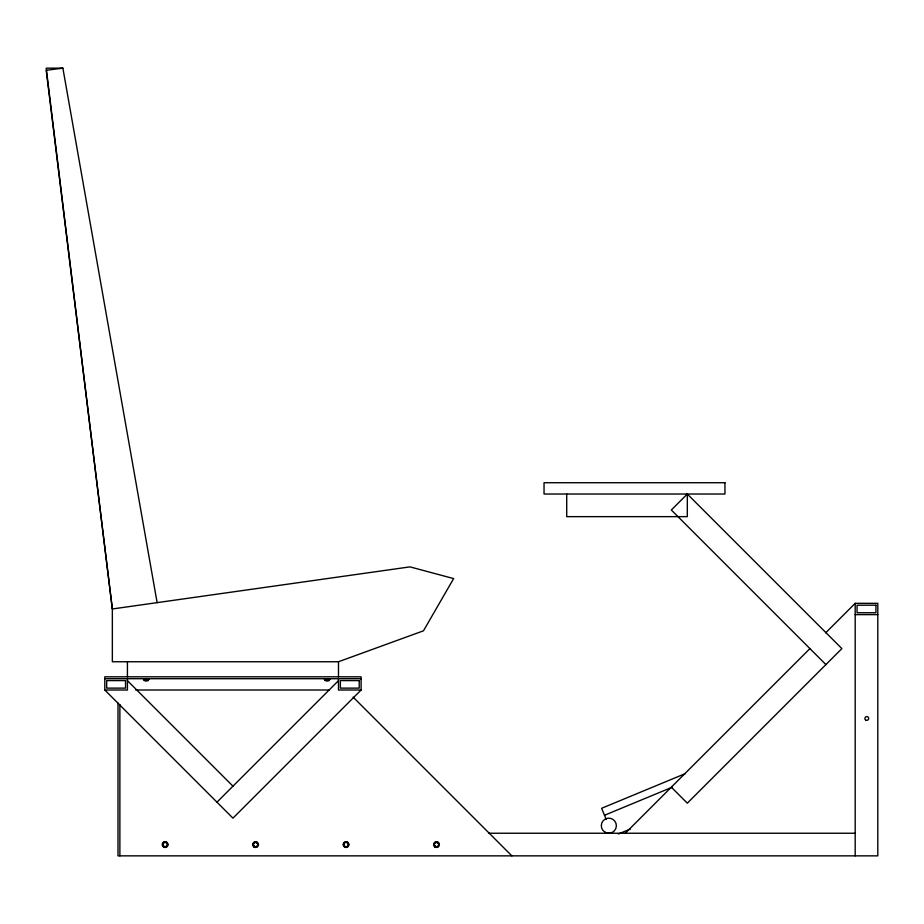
<?xml version="1.0" encoding="UTF-8"?>
<svg xmlns="http://www.w3.org/2000/svg" width="924" height="924" viewBox="0 0 924 924"><rect width="100%" height="100%" fill="white"/><g stroke="black" fill="none" stroke-linecap="round" stroke-linejoin="round"><path stroke-width="1.39" d="M143.624 678.978C142.954 681.323 149.526 681.323 148.856 678.978M144.929 680.307L144.929 678.978M147.551 680.307L147.551 678.978M324.532 678.978C323.862 681.323 330.446 681.323 329.764 678.978M325.849 680.307L325.849 678.978M328.459 680.307L328.459 678.978M162.52 844.594L163.825 842.318L166.447 842.318L167.752 844.594L166.447 846.858L163.825 846.858L162.867 843.982M163.479 842.931L163.825 842.318M253.326 843.982L253.927 842.931M343.786 843.982L344.386 842.931M216.967 802.171L338.484 680.641M361.099 690.009L232.952 818.156L104.805 690.009L104.805 676.818L361.099 676.818L361.099 690.009L338.484 690.009L338.484 678.701M671.332 787.19L687.317 803.175L841.891 648.602L687.317 494.028L671.332 510.013L825.906 664.587M625.271 833.24L809.909 648.602M825.686 632.824L855.185 603.326L877.8 603.326L877.8 855.855L117.995 855.855L117.995 702.991M685.423 773.573L601.616 808.292L606.26 819.484M604.504 815.257L672.349 787.156M618.479 833.945L630.445 828.99M338.484 661.746L423.481 630.803L453.638 578.586L409.956 566.874L112.347 608.974L112.347 661.746L338.484 661.746L338.484 676.818M62.878 68.145L46.2 70.282L112.347 608.974L46.2 68.145L62.878 68.145L157.126 602.644M855.185 614.633L877.8 614.633M104.805 678.701L361.099 678.701M143.347 678.955L149.134 678.955M324.255 678.955L330.041 678.955M144.109 680.595L148.371 680.595M325.029 680.595L329.279 680.595M104.805 690.009L127.42 690.009L127.42 678.701M135.724 690.009L329.337 690.009M488.981 833.24L855.185 833.24M256.895 842.318L254.285 842.318L252.968 844.594L254.285 846.858L256.895 846.858L258.212 844.594L256.895 842.318L257.253 842.931M347.355 842.318L344.733 842.318L343.428 844.594L344.733 846.858L347.355 846.858L348.66 844.594L347.355 842.318L347.701 842.931M437.814 842.318L435.192 842.318L433.887 844.594L435.192 846.858L437.814 846.858L439.119 844.594L437.814 842.318L438.161 842.931M353.141 697.135L511.861 855.855M127.42 680.641L232.952 786.174M434.846 846.245L435.192 846.858M344.386 846.245L344.733 846.858M253.927 846.245L254.285 846.858M166.447 842.318L166.794 842.931M163.479 846.245L163.825 846.858M855.185 603.326L855.185 855.855M687.317 494.028L687.317 516.643L566.712 516.643L566.712 494.028M127.42 661.746L127.42 676.818M119.877 704.434L119.877 855.855M724.947 482.721L544.04 482.721L544.04 494.028L724.947 494.028L724.947 482.721M875.917 605.208L857.068 605.208L857.068 612.751L875.917 612.751L875.917 605.208M125.537 680.595L106.687 680.595L106.687 688.126L125.537 688.126L125.537 680.595M359.217 680.595L340.367 680.595L340.367 688.126L359.217 688.126L359.217 680.595M435.435 846.43A2.125 2.125 0 0 0 438.634 844.594A2.125 2.125 0 0 0 435.435 842.746A2.125 2.125 0 0 0 435.435 846.43M435.054 847.1A2.899 2.899 0 0 0 439.397 844.594A2.899 2.899 0 0 0 435.054 842.087A2.899 2.899 0 0 0 435.054 847.1M344.987 846.43A2.125 2.125 0 0 0 348.175 844.594A2.125 2.125 0 0 0 344.987 842.746A2.125 2.125 0 0 0 344.987 846.43M344.606 847.1A2.899 2.899 0 0 0 348.937 844.594A2.899 2.899 0 0 0 344.606 842.087A2.899 2.899 0 0 0 344.606 847.1M254.527 846.43A2.125 2.125 0 0 0 257.715 844.594A2.125 2.125 0 0 0 254.527 842.746A2.125 2.125 0 0 0 254.527 846.43M254.146 847.1A2.899 2.899 0 0 0 258.489 844.594A2.899 2.899 0 0 0 254.146 842.087A2.899 2.899 0 0 0 254.146 847.1M164.068 846.43A2.125 2.125 0 0 0 167.256 844.594A2.125 2.125 0 0 0 164.068 842.746A2.125 2.125 0 0 0 164.068 846.43M163.687 847.1A2.899 2.899 0 0 0 168.029 844.594A2.899 2.899 0 0 0 163.687 842.087A2.899 2.899 0 0 0 163.687 847.1M604.85 832.097A7.542 7.542 0 0 0 616.366 825.952A7.542 7.542 0 0 0 605.278 819.057A7.542 7.542 0 0 0 604.85 832.097M865.488 719.819A1.883 1.883 0 0 0 868.629 718.895A1.883 1.883 0 0 0 866.262 716.643A1.883 1.883 0 0 0 865.488 719.819"/></g></svg>
